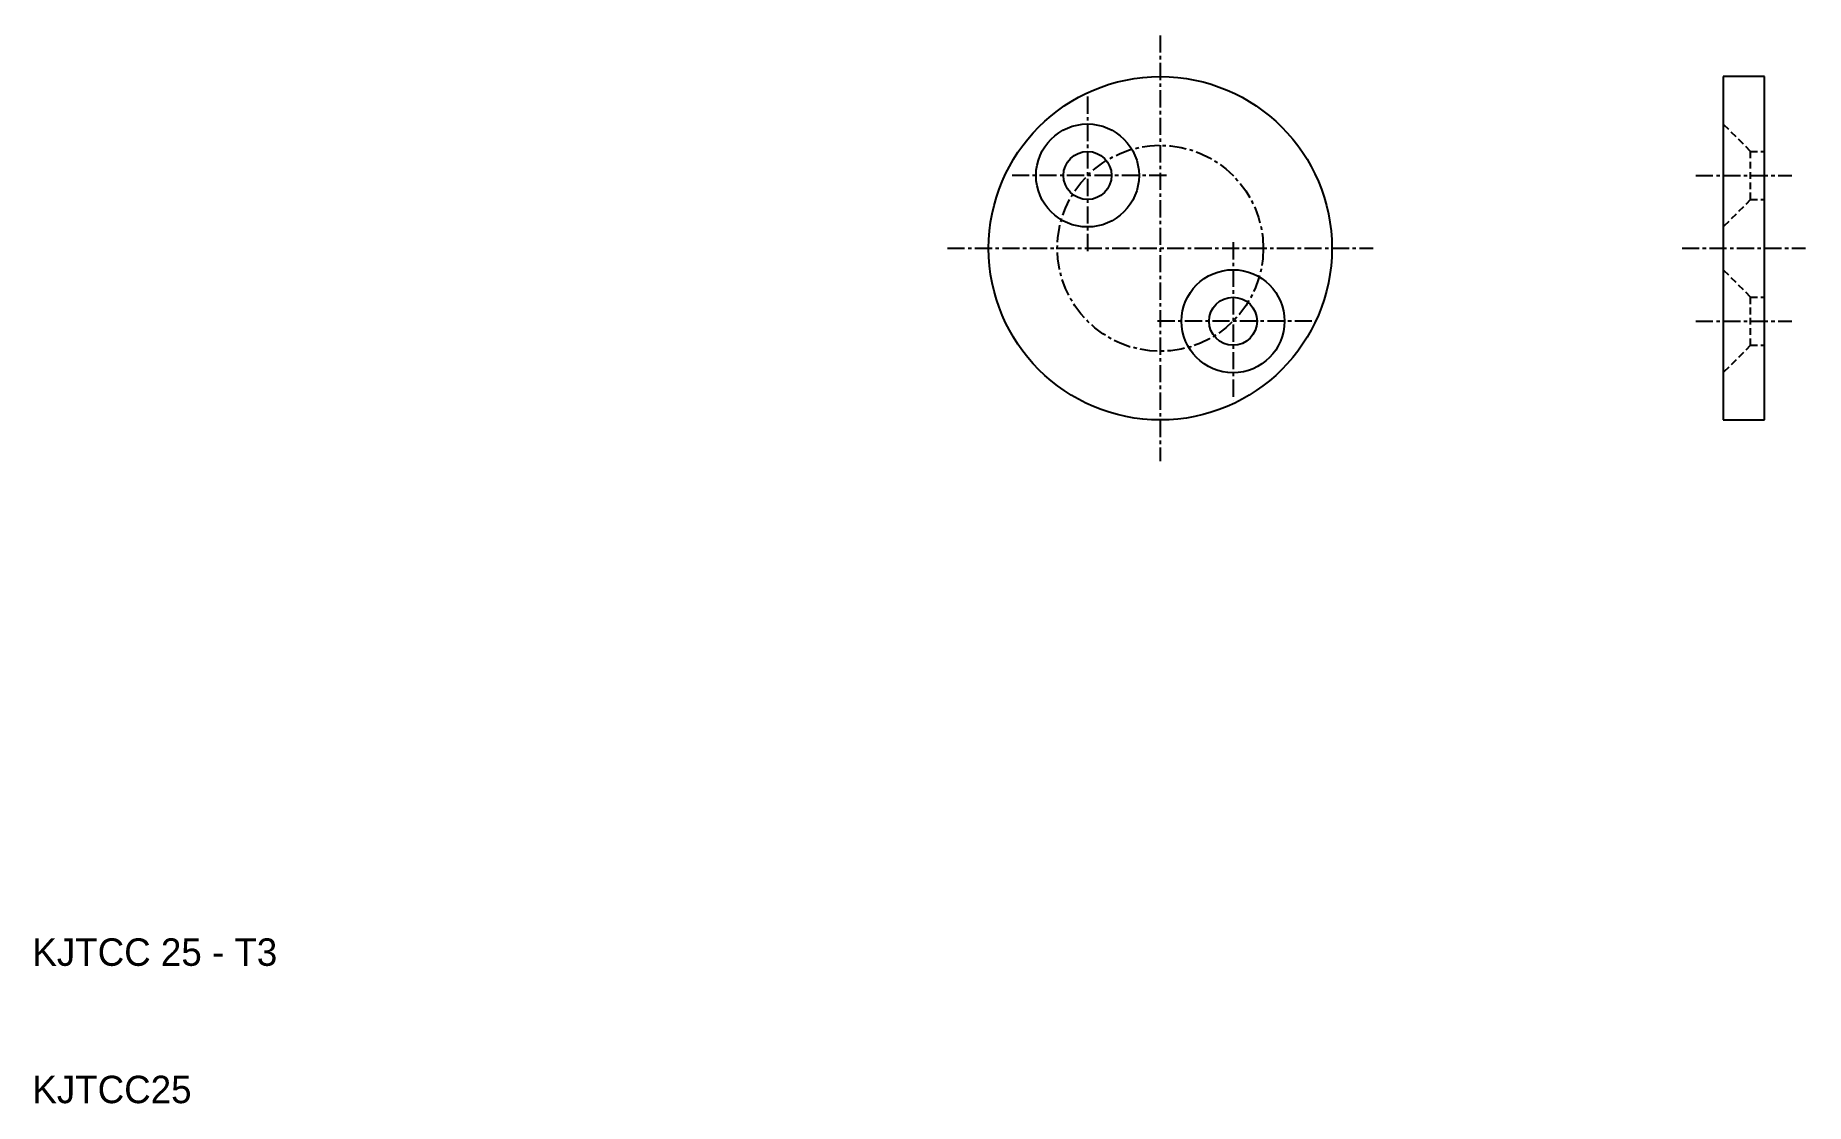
# Model space of a CAD drawing. Extents: x 10 to 139, y 10 to 88.
import ezdxf

# ---------------------------------------------------------------- set-up
doc = ezdxf.new("R2010")
doc.units = 0
doc.linetypes.add('CENTER', pattern=[2, 1.25, -0.25, 0.25, -0.25])
doc.linetypes.add('DASHED', pattern=[0.75, 0.5, -0.25])
doc.layers.get('0').update_dxf_attribs({"linetype": 'CONTINUOUS'})
doc.layers.add('CENTER', color=1, linetype='CENTER')

msp = doc.modelspace()

# ---------------------------------------------------------------- linework, layer by layer
at = {"color": 7, "linetype": 'CONTINUOUS'}
for p, q in [((133.15, 84.74), (133.15, 59.74)), ((136.15, 84.74), (133.15, 84.74)), ((136.15, 59.74), (136.15, 84.74)), ((133.15, 59.74), (136.15, 59.74))]:
    msp.add_line(p, q, dxfattribs=at)
at = {"color": 3, "linetype": 'DASHED'}
for p, q in [((135.15, 79.29), (133.15, 81.29)), ((135.15, 79.29), (136.15, 79.29)), ((135.15, 75.79), (135.15, 79.29)), ((135.15, 75.79), (133.15, 73.79)), ((135.15, 75.79), (136.15, 75.79)), ((135.15, 68.68), (133.15, 70.68)), ((135.15, 65.18), (135.15, 68.68)), ((135.15, 68.68), (136.15, 68.68)), ((135.15, 65.18), (133.15, 63.18)), ((135.15, 65.18), (136.15, 65.18))]:
    msp.add_line(p, q, dxfattribs=at)
at = {"color": 7, "linetype": 'CONTINUOUS'}
for centre, radius in [((92.15, 72.24), 12.5), ((86.85, 77.54), 3.75), ((86.85, 77.54), 1.75), ((97.45, 66.93), 3.75), ((97.45, 66.93), 1.75)]:
    msp.add_circle(centre, radius, dxfattribs=at)
at = {"layer": 'CENTER', "color": 1, "linetype": 'CENTER'}
for p, q in [((92.15, 87.74), (92.15, 56.74)), ((86.85, 83.29), (86.85, 71.79)), ((92.6, 77.54), (81.1, 77.54)), ((131.15, 77.54), (138.15, 77.54)), ((76.65, 72.24), (107.65, 72.24)), ((97.45, 72.68), (97.45, 61.18)), ((130.15, 72.24), (139.15, 72.24)), ((103.2, 66.93), (91.7, 66.93)), ((131.15, 66.93), (138.15, 66.93))]:
    msp.add_line(p, q, dxfattribs=at)
msp.add_circle((92.15, 72.24), 7.5, dxfattribs=at)

# ---------------------------------------------------------------- texts
at = {"color": 7, "linetype": 'CONTINUOUS'}
for s, p in [('KJTCC 25 - T3', (10, 20)), ('KJTCC25', (10, 10))]:
    msp.add_text(s, height=2, dxfattribs=at).set_placement(p)

doc.saveas('drawing.dxf')
